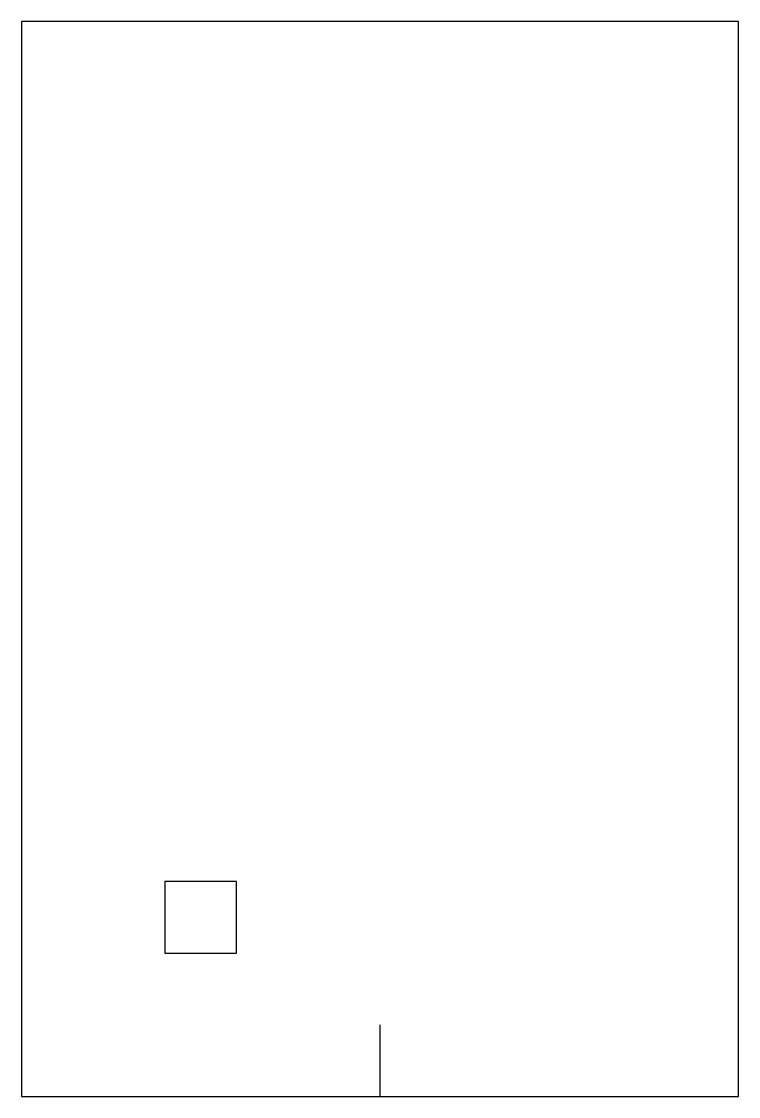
# Model space of a CAD drawing. Header units: millimetres. Extents: x 100000000 to 100020000, y 200000000 to 200030000.
import ezdxf

# ---------------------------------------------------------------- set-up
doc = ezdxf.new("R2010")
doc.units = ezdxf.units.MM
for name, color, linetype in [('OPC_BOUNDARY', 7, 'Continuous'), ('OPC_ENTRANCES', 7, 'Continuous'), ('OPC_OBSTACLES', 7, 'Continuous')]:
    doc.layers.add(name, color=color, linetype=linetype)

msp = doc.modelspace()

# ---------------------------------------------------------------- linework, layer by layer
at = {"layer": 'OPC_BOUNDARY'}
msp.add_lwpolyline([(100000000, 200000000), (100020000, 200000000), (100020000, 200030000), (100000000, 200030000)], close=True, dxfattribs=at)
at = {"layer": 'OPC_ENTRANCES'}
msp.add_line((100010000, 200000000), (100010000, 200002000), dxfattribs=at)
at = {"layer": 'OPC_OBSTACLES'}
msp.add_lwpolyline([(100004000, 200004000), (100006000, 200004000), (100006000, 200006000), (100004000, 200006000)], close=True, dxfattribs=at)

doc.saveas('drawing.dxf')
